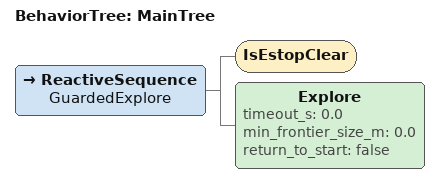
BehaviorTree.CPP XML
<?xml version="1.0" encoding="UTF-8"?>
<root BTCPP_format="4">

  <BehaviorTree ID="MainTree">
    <!-- ReactiveSequence: prueft den Not-Aus-Waechter bei JEDEM Tick neu.
         Loest E-Stop aus, wird die Erkundung sofort gestoppt. -->
    <ReactiveSequence name="GuardedExplore">
      <IsEstopClear/>
      <!-- [TUNE:explore_timeout] -->
      <Explore timeout_s="0.0" min_frontier_size_m="0.0" return_to_start="false"/>
    </ReactiveSequence>
  </BehaviorTree>

</root>
